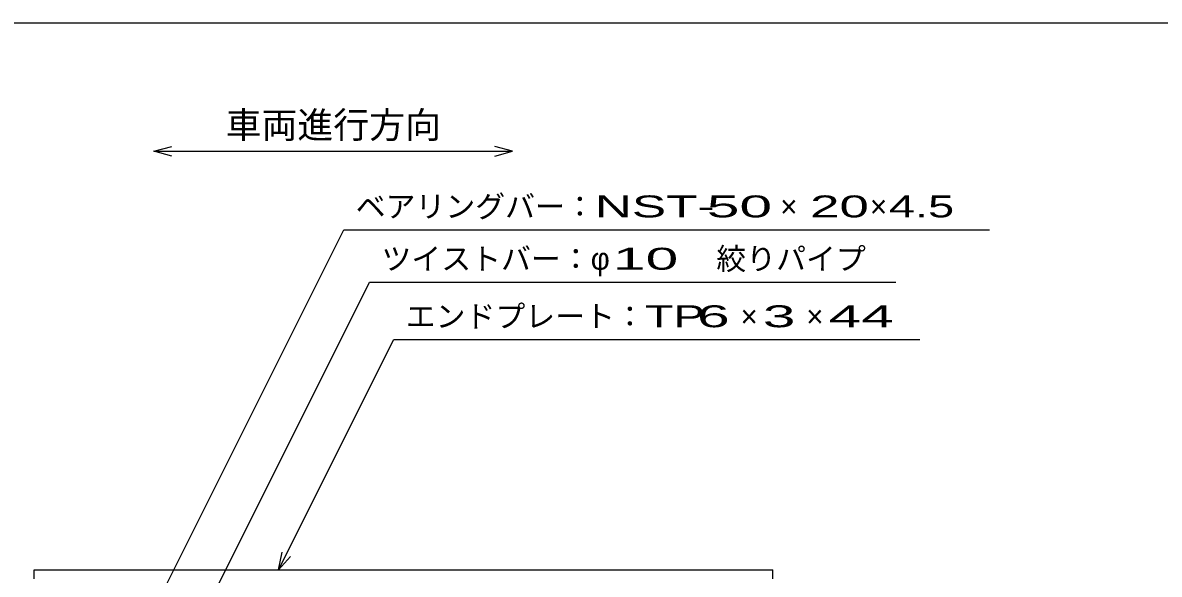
# Model space of a CAD drawing. Units: millimetres, scale not verified. Extents: x -1456 to 1385, y -1026 to 843.
# Drawn here: x -992 to -231, y 474 to 843 of the extents above; entities that cross this region are included whole.
import ezdxf
from ezdxf.enums import TextEntityAlignment as Align

# ---------------------------------------------------------------- set-up
doc = ezdxf.new("R2010")
doc.units = ezdxf.units.MM
doc.header["$LTSCALE"] = 8
for name, color, linetype, lineweight in [('0_2', 150, 'Continuous', 25), ('16', 3, 'Continuous', 25), ('22', 2, 'Continuous', 25)]:
    doc.layers.add(name, color=color, linetype=linetype, lineweight=lineweight)
doc.styles.add('ベクトル', font='')
doc.styles.get('ベクトル').set_extended_font_data('ベクトル')

msp = doc.modelspace()

# ---------------------------------------------------------------- linework, layer by layer
at = {"layer": '0_2'}
msp.add_line((-1383.2, 842.8), (1384.8, 842.8), dxfattribs=at)
at = {"layer": '16'}
for p, q in [((-983.8, 476.8), (-489.8, 476.8)), ((-983.8, 470.8), (-983.8, 476.8)), ((-489.8, 470.8), (-489.8, 476.8))]:
    msp.add_line(p, q, dxfattribs=at)
at = {"layer": '22', "color": 4}
for p, q in [((-903.8, 756.8), (-891.8, 760)), ((-891.8, 753.6), (-903.8, 756.8)), ((-903.8, 756.8), (-663.8, 756.8)), ((-663.8, 756.8), (-675.8, 760)), ((-675.8, 753.6), (-663.8, 756.8)), ((-963.8, 330.3), (-776.8, 704.3)), ((-776.8, 704.3), (-344.8, 704.3)), ((-904.05, 380.3), (-759.55, 669.3)), ((-759.55, 669.3), (-407.55, 669.3)), ((-820.35, 476.8), (-743.35, 630.8)), ((-743.35, 630.8), (-391.35, 630.8)), ((-820.35, 476.8), (-817.95, 488.48)), ((-820.35, 476.8), (-812.35, 485.6))]:
    msp.add_line(p, q, dxfattribs=at)

# ---------------------------------------------------------------- texts
at = {"layer": '22', "style": 'ベクトル'}
for s, height, p in [('車両進行方向', 17.6, (-855.8, 774.4)), ('ベアリングバー：', 14.66, (-768.8, 719.9)), ('×', 14.66, (-484.8, 719.9)), ('×', 14.66, (-424.8, 719.9)), ('ツイストバー：', 14.66, (-751.55, 684.9)), ('絞りパイプ', 14.66, (-527.55, 684.9)), ('φ', 14.66, (-611.55, 684.9)), ('エンドプレート：', 14.66, (-735.35, 646.4)), ('×', 14.66, (-511.35, 646.4)), ('×', 14.66, (-467.35, 646.4))]:
    msp.add_text(s, height=height, dxfattribs=at).set_placement(p, align=Align.MIDDLE_LEFT)
for s, width, p in [('NST-', 1.75, (-608.8, 719.9)), (' 50 ', 2, (-544.8, 719.9)), ('20', 1.8, (-464.8, 719.9)), (' 4.5 ', 1.6, (-420.8, 719.9)), (' 10 ', 2, (-607.55, 684.9)), (' 6 ', 2, (-551.35, 646.4)), (' 3 ', 2, (-507.35, 646.4)), ('TP', 1.6, (-575.35, 646.4)), (' 44 ', 2, (-463.35, 646.4))]:
    msp.add_text(s, height=14.66, dxfattribs=dict(at, width=width)).set_placement(p, align=Align.MIDDLE_LEFT)

doc.saveas('drawing.dxf')
